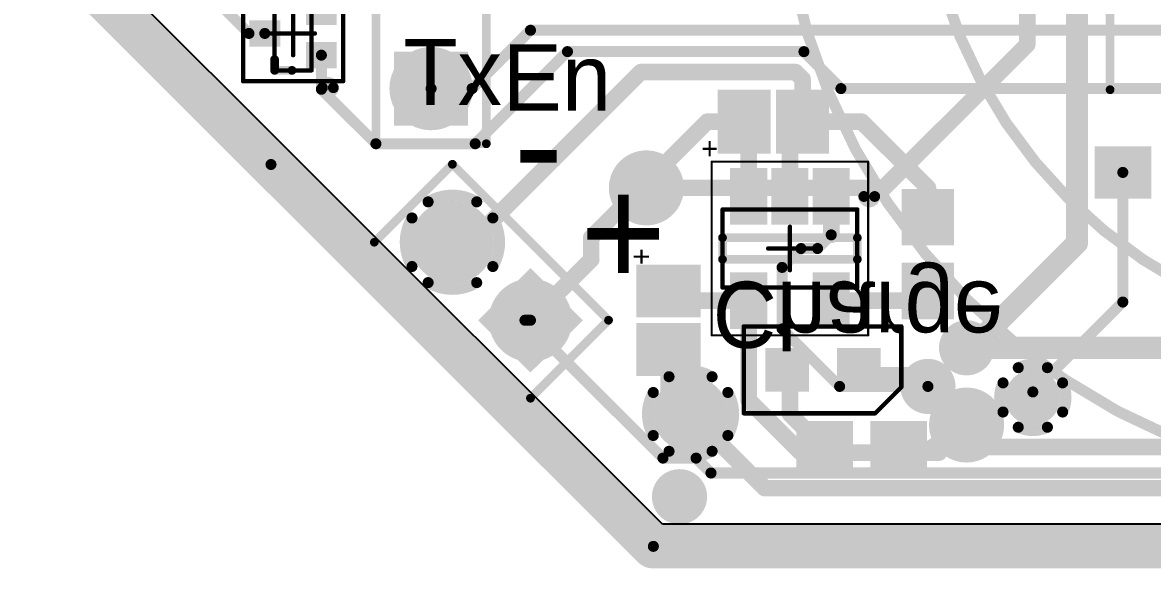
# Model space of a CAD drawing. Header units: millimetres. Extents: x 2.46 to 5.38, y 2.48 to 3.77.
# Drawn here: x 2.46 to 3.483, y 2.476 to 2.971 of the extents above; entities that cross this region are included whole.
import ezdxf

# ---------------------------------------------------------------- set-up
doc = ezdxf.new("R2010")
doc.units = ezdxf.units.MM
doc.header["$MEASUREMENT"] = 0
for name, color, linetype in [('BottomLayer', 5, 'Continuous'), ('BottomOverlay', 54, 'Continuous'), ('BottomPaste', 16, 'Continuous'), ('BottomSolder', 6, 'Continuous'), ('InternalPlane1', 76, 'Continuous'), ('InternalPlane2', 16, 'Continuous'), ('Mechanical1', 6, 'Continuous'), ('Mechanical13', 56, 'Continuous'), ('Mechanical15', 56, 'Continuous'), ('MultiLayer', 9, 'Continuous'), ('TopLayer', 1, 'Continuous'), ('TopOverlay', 2, 'Continuous'), ('TopPaste', 8, 'Continuous'), ('TopSolder', 216, 'Continuous')]:
    doc.layers.add(name, color=color, linetype=linetype)

msp = doc.modelspace()

# ---------------------------------------------------------------- linework, layer by layer
at = {"layer": 'BottomLayer'}
for points, const_width in [([(3.415, 2.771), (3.415, 3.18)], 0.02), ([(3.37, 2.951), (3.37, 3.025)], 0.015), ([(3.24, 2.821), (3.37, 2.951)], 0.015), ([(3.4565, 2.7175), (3.4565, 2.835)], 0.01), ([(3.025, 2.821), (3.24, 2.821)], 0.015), ([(3.32, 2.676), (3.415, 2.771)], 0.02), ([(3.375, 2.636), (3.4565, 2.7175)], 0.01), ([(3.2175, 2.651), (3.27, 2.651)], 0.015), ([(3.27, 2.651), (3.28, 2.641)], 0.015), ([(3.155, 2.616), (3.155, 2.64)], 0.015), ([(3.065, 2.616), (3.1322, 2.5488)], 0.015), ([(3.155, 2.616), (3.1865, 2.5845)], 0.015), ([(3.2765, 2.581), (3.315, 2.606)], 0.015), ([(3.315, 2.596), (3.325, 2.586)], 0.015), ([(3.1865, 2.5845), (3.1865, 2.586)], 0.015), ([(3.325, 2.586), (3.56, 2.586)], 0.015), ([(3.1322, 2.5488), (3.6528, 2.5488)], 0.015)]:
    msp.add_lwpolyline(points, dxfattribs=dict(at, const_width=const_width))
for points, const_width in [([(3.3662, 2.951, 1), (3.3737, 2.951, 1)], 0.0075), ([(3.3662, 2.951, 1), (3.3737, 2.951, 1)], 0.0075), ([(3.0125, 2.821, 1), (3.0375, 2.821, 1)], 0.025), ([(3.454, 2.835, 1), (3.459, 2.835, 1)], 0.005), ([(3.0213, 2.821, 1), (3.0288, 2.821, 1)], 0.0075), ([(3.2363, 2.821, 1), (3.2438, 2.821, 1)], 0.0075), ([(3.2363, 2.821, 1), (3.2438, 2.821, 1)], 0.0075), ([(2.8345, 2.7717, 1), (2.8641, 2.7717, 1)], 0.0295), ([(3.41, 2.771, 1), (3.42, 2.771, 1)], 0.01), ([(3.41, 2.771, 1), (3.42, 2.771, 1)], 0.01), ([(3.454, 2.7175, 1), (3.459, 2.7175, 1)], 0.005), ([(3.454, 2.7175, 1), (3.459, 2.7175, 1)], 0.005), ([(3.3095, 2.676, 1), (3.3205, 2.676, 1)], 0.011), ([(3.315, 2.676, 1), (3.325, 2.676, 1)], 0.01), ([(3.2137, 2.651, 1), (3.2212, 2.651, 1)], 0.0075), ([(3.2663, 2.651, 1), (3.2738, 2.651, 1)], 0.0075), ([(3.2663, 2.651, 1), (3.2738, 2.651, 1)], 0.0075), ([(3.2745, 2.641, 1), (3.2855, 2.641, 1)], 0.011), ([(3.0525, 2.616, 1), (3.0775, 2.616, 1)], 0.025), ([(3.1513, 2.64, 1), (3.1587, 2.64, 1)], 0.0075), ([(3.2763, 2.641, 1), (3.2838, 2.641, 1)], 0.0075), ([(3.3695, 2.631, 1), (3.3805, 2.631, 1)], 0.011), ([(3.3725, 2.636, 1), (3.3775, 2.636, 1)], 0.005), ([(3.3025, 2.606, 1), (3.3275, 2.606, 1)], 0.025), ([(3.0613, 2.616, 1), (3.0688, 2.616, 1)], 0.0075), ([(3.1513, 2.616, 1), (3.1587, 2.616, 1)], 0.0075), ([(3.1513, 2.616, 1), (3.1587, 2.616, 1)], 0.0075), ([(3.3113, 2.606, 1), (3.3188, 2.606, 1)], 0.0075), ([(3.3113, 2.596, 1), (3.3188, 2.596, 1)], 0.0075), ([(3.1828, 2.586, 1), (3.1903, 2.586, 1)], 0.0075), ([(3.1828, 2.5845, 1), (3.1903, 2.5845, 1)], 0.0075), ([(3.1828, 2.5845, 1), (3.1903, 2.5845, 1)], 0.0075), ([(3.3213, 2.586, 1), (3.3288, 2.586, 1)], 0.0075), ([(3.3213, 2.586, 1), (3.3288, 2.586, 1)], 0.0075), ([(3.2728, 2.581, 1), (3.2803, 2.581, 1)], 0.0075), ([(3.045, 2.541, 1), (3.065, 2.541, 1)], 0.02), ([(3.1284, 2.5488, 1), (3.1359, 2.5488, 1)], 0.0075), ([(3.1284, 2.5488, 1), (3.1359, 2.5488, 1)], 0.0075)]:
    msp.add_lwpolyline(points, format="xyb", close=True, dxfattribs=dict(at, const_width=const_width))
for points in [[(2.8595, 2.8815), (2.8595, 2.9405), (2.8005, 2.8815), (2.8005, 2.9405)], [(3.4782, 2.8153), (3.4782, 2.8547), (3.4349, 2.8153), (3.4349, 2.8547)], [(2.9618, 2.701), (2.92, 2.7428), (2.92, 2.6592), (2.8782, 2.701)], [(3.1368, 2.6403), (3.1683, 2.6403), (3.1368, 2.6717), (3.1683, 2.6717)], [(3.2017, 2.6403), (3.2332, 2.6403), (3.2017, 2.6717), (3.2332, 2.6717)], [(3.2082, 2.5663), (3.2082, 2.6057), (3.1649, 2.5663), (3.1649, 2.6057)], [(3.2751, 2.5663), (3.2751, 2.6057), (3.2318, 2.5663), (3.2318, 2.6057)]]:
    msp.add_solid(points, dxfattribs=at)
at = {"layer": 'BottomOverlay'}
for points, const_width in [([(4.304, 3.129, 1), (3.146, 3.129, 1)], 0.01), ([(4.175, 3.13, 1), (3.275, 3.13, 1)], 0.01), ([(3.443, 2.91, 1), (3.447, 2.91, 1)], 0.00394), ([(3.443, 2.91, 1), (3.447, 2.91, 1)], 0.00394), ([(2.778, 2.861, 1), (2.782, 2.861, 1)], 0.00394), ([(2.778, 2.861, 1), (2.782, 2.861, 1)], 0.00394), ([(2.878, 2.861, 1), (2.882, 2.861, 1)], 0.00394), ([(2.878, 2.861, 1), (2.882, 2.861, 1)], 0.00394), ([(3.1122, 2.6954, 1), (3.1141, 2.6954, 1)], 0.00197), ([(3.1122, 2.6954, 1), (3.1141, 2.6954, 1)], 0.00197), ([(3.2549, 2.6954, 1), (3.2569, 2.6954, 1)], 0.00197), ([(3.2549, 2.6954, 1), (3.2569, 2.6954, 1)], 0.00197), ([(3.1122, 2.656, 1), (3.1141, 2.656, 1)], 0.00197), ([(3.1122, 2.656, 1), (3.1141, 2.656, 1)], 0.00197), ([(3.2549, 2.6403, 1), (3.2569, 2.6403, 1)], 0.00197), ([(3.2549, 2.6403, 1), (3.2569, 2.6403, 1)], 0.00197), ([(3.1122, 2.6166, 1), (3.1141, 2.6166, 1)], 0.00197), ([(3.1122, 2.6166, 1), (3.1141, 2.6166, 1)], 0.00197), ([(3.2313, 2.6166, 1), (3.2332, 2.6166, 1)], 0.00197), ([(3.2313, 2.6166, 1), (3.2332, 2.6166, 1)], 0.00197)]:
    msp.add_lwpolyline(points, format="xyb", close=True, dxfattribs=dict(at, const_width=const_width))
for points, const_width in [([(3.445, 2.91), (3.445, 3.445)], 0.00787), ([(2.78, 2.861), (2.78, 3.361)], 0.00787), ([(2.88, 2.861), (2.88, 3.361)], 0.00787), ([(3.445, 2.91), (3.51, 2.91)], 0.00787), ([(2.78, 2.861), (2.88, 2.861)], 0.00787), ([(3.1132, 2.6954), (3.2559, 2.6954)], 0.00394), ([(3.1132, 2.656), (3.1132, 2.6954)], 0.00394), ([(3.2559, 2.6403), (3.2559, 2.6954)], 0.00394), ([(3.1132, 2.6166), (3.1132, 2.656)], 0.00394), ([(3.2322, 2.6166), (3.2559, 2.6403)], 0.00394), ([(3.1132, 2.6166), (3.2322, 2.6166)], 0.00394)]:
    msp.add_lwpolyline(points, dxfattribs=dict(at, const_width=const_width))
at = {"layer": 'BottomPaste'}
for points in [[(3.4782, 2.8153), (3.4782, 2.8547), (3.4349, 2.8153), (3.4349, 2.8547)], [(3.1368, 2.6403), (3.1683, 2.6403), (3.1368, 2.6717), (3.1683, 2.6717)], [(3.2017, 2.6403), (3.2332, 2.6403), (3.2017, 2.6717), (3.2332, 2.6717)], [(3.2082, 2.5663), (3.2082, 2.6057), (3.1649, 2.5663), (3.1649, 2.6057)], [(3.2751, 2.5663), (3.2751, 2.6057), (3.2318, 2.5663), (3.2318, 2.6057)]]:
    msp.add_solid(points, dxfattribs=at)
at = {"layer": 'BottomSolder'}
for points, const_width in [([(3.0105, 2.821, 1), (3.0395, 2.821, 1)], 0.029), ([(2.8325, 2.7717, 1), (2.8661, 2.7717, 1)], 0.0335), ([(3.3075, 2.676, 1), (3.3225, 2.676, 1)], 0.015), ([(3.2725, 2.641, 1), (3.2875, 2.641, 1)], 0.015), ([(3.0505, 2.616, 1), (3.0795, 2.616, 1)], 0.029), ([(3.3675, 2.631, 1), (3.3825, 2.631, 1)], 0.015), ([(3.3005, 2.606, 1), (3.3295, 2.606, 1)], 0.029), ([(3.0425, 2.541, 1), (3.0675, 2.541, 1)], 0.025)]:
    msp.add_lwpolyline(points, format="xyb", close=True, dxfattribs=dict(at, const_width=const_width))
for points in [[(2.8635, 2.8775), (2.8635, 2.9445), (2.7965, 2.8775), (2.7965, 2.9445)], [(3.4822, 2.8113), (3.4822, 2.8587), (3.4309, 2.8113), (3.4309, 2.8587)], [(2.9674, 2.701), (2.92, 2.7484), (2.92, 2.6536), (2.8726, 2.701)], [(3.1328, 2.6363), (3.1723, 2.6363), (3.1328, 2.6757), (3.1723, 2.6757)], [(3.1977, 2.6363), (3.2372, 2.6363), (3.1977, 2.6757), (3.2372, 2.6757)], [(3.2122, 2.5623), (3.2122, 2.6097), (3.1609, 2.5623), (3.1609, 2.6097)], [(3.2791, 2.5623), (3.2791, 2.6097), (3.2278, 2.5623), (3.2278, 2.6097)]]:
    msp.add_solid(points, dxfattribs=at)
at = {"layer": 'InternalPlane1'}
for p, q in [((2.6992, 2.8565), (2.5001, 3.0556)), ((3.0396, 2.5161), (2.6992, 2.8565)), ((5.3399, 2.5161), (3.0396, 2.5161))]:
    msp.add_line(p, q, dxfattribs=at)
at = {"layer": 'InternalPlane1', "const_width": 0.04}
for points in [[(2.48, 3.0472), (2.685, 2.8422)], [(2.685, 2.8422), (3.0313, 2.496)], [(3.0313, 2.496), (5.36, 2.496)]]:
    msp.add_lwpolyline(points, dxfattribs=at)
at = {"layer": 'InternalPlane1'}
for points, const_width in [([(2.8111, 2.911, 1), (2.8489, 2.911, 1)], 0.0377), ([(2.675, 2.8422, 1), (2.695, 2.8422, 1)], 0.02), ([(2.675, 2.8422, 1), (2.695, 2.8422, 1)], 0.02), ([(3.008, 2.821, 1), (3.042, 2.821, 1)], 0.034), ([(2.8248, 2.8083, 1), (2.8298, 2.8083, 1)], 0.005), ([(2.8688, 2.8083, 1), (2.8738, 2.8083, 1)], 0.005), ([(2.8102, 2.7937, 1), (2.8152, 2.7937, 1)], 0.005), ([(2.8834, 2.7937, 1), (2.8884, 2.7937, 1)], 0.005), ([(2.8102, 2.7497, 1), (2.8152, 2.7497, 1)], 0.005), ([(2.8834, 2.7497, 1), (2.8884, 2.7497, 1)], 0.005), ([(2.8248, 2.7351, 1), (2.8298, 2.7351, 1)], 0.005), ([(2.8688, 2.7351, 1), (2.8738, 2.7351, 1)], 0.005), ([(2.9011, 2.701, 1), (2.9389, 2.701, 1)], 0.0377), ([(3.3025, 2.676, 1), (3.3275, 2.676, 1)], 0.025), ([(3.2675, 2.641, 1), (3.2925, 2.641, 1)], 0.025), ([(3.3593, 2.658, 1), (3.3643, 2.658, 1)], 0.005), ([(3.3857, 2.658, 1), (3.3907, 2.658, 1)], 0.005), ([(3.043, 2.6498, 1), (3.048, 2.6498, 1)], 0.005), ([(3.082, 2.6498, 1), (3.087, 2.6498, 1)], 0.005), ([(3.0287, 2.6355, 1), (3.0337, 2.6355, 1)], 0.005), ([(3.0963, 2.6355, 1), (3.1013, 2.6355, 1)], 0.005), ([(3.3455, 2.6442, 1), (3.3505, 2.6442, 1)], 0.005), ([(3.3995, 2.6442, 1), (3.4045, 2.6442, 1)], 0.005), ([(3.298, 2.606, 1), (3.332, 2.606, 1)], 0.034), ([(3.3455, 2.6178, 1), (3.3505, 2.6178, 1)], 0.005), ([(3.3995, 2.6178, 1), (3.4045, 2.6178, 1)], 0.005), ([(3.0287, 2.5965, 1), (3.0337, 2.5965, 1)], 0.005), ([(3.0963, 2.5965, 1), (3.1013, 2.5965, 1)], 0.005), ([(3.3593, 2.604, 1), (3.3643, 2.604, 1)], 0.005), ([(3.3857, 2.604, 1), (3.3907, 2.604, 1)], 0.005), ([(3.043, 2.5822, 1), (3.048, 2.5822, 1)], 0.005), ([(3.082, 2.5822, 1), (3.087, 2.5822, 1)], 0.005), ([(3.0213, 2.496, 1), (3.0413, 2.496, 1)], 0.02), ([(3.0213, 2.496, 1), (3.0413, 2.496, 1)], 0.02)]:
    msp.add_lwpolyline(points, format="xyb", close=True, dxfattribs=dict(at, const_width=const_width))
at = {"layer": 'InternalPlane1', "const_width": 0.01}
for points in [[(2.8273, 2.8083, -0.277325), (2.8713, 2.8083)], [(2.8127, 2.7497, -0.277325), (2.8127, 2.7937)], [(2.8859, 2.7937, -0.277325), (2.8859, 2.7497)], [(2.8713, 2.7351, -0.277325), (2.8273, 2.7351)], [(3.3618, 2.658, -0.230868), (3.3882, 2.658)], [(3.0455, 2.6498, -0.267949), (3.0845, 2.6498)], [(3.0312, 2.5965, -0.267949), (3.0312, 2.6355)], [(3.0988, 2.6355, -0.267949), (3.0988, 2.5965)], [(3.348, 2.6178, -0.230868), (3.348, 2.6442)], [(3.402, 2.6442, -0.230868), (3.402, 2.6178)], [(3.3882, 2.604, -0.230868), (3.3618, 2.604)], [(3.0845, 2.5822, -0.267949), (3.0455, 2.5822)]]:
    msp.add_lwpolyline(points, format="xyb", dxfattribs=at)
at = {"layer": 'InternalPlane2'}
for p, q in [((2.6992, 2.8565), (2.5001, 3.0556)), ((3.0396, 2.5161), (2.6992, 2.8565)), ((5.3399, 2.5161), (3.0396, 2.5161))]:
    msp.add_line(p, q, dxfattribs=at)
at = {"layer": 'InternalPlane2', "const_width": 0.04}
for points in [[(2.48, 3.0472), (2.685, 2.8422)], [(2.685, 2.8422), (3.0313, 2.496)], [(3.0313, 2.496), (5.36, 2.496)]]:
    msp.add_lwpolyline(points, dxfattribs=at)
at = {"layer": 'InternalPlane2'}
for points, const_width in [([(2.8111, 2.911, 1), (2.8489, 2.911, 1)], 0.0377), ([(2.675, 2.8422, 1), (2.695, 2.8422, 1)], 0.02), ([(2.675, 2.8422, 1), (2.695, 2.8422, 1)], 0.02), ([(3.008, 2.821, 1), (3.042, 2.821, 1)], 0.034), ([(2.8304, 2.7717, 1), (2.8681, 2.7717, 1)], 0.0377), ([(2.9011, 2.701, 1), (2.9389, 2.701, 1)], 0.0377), ([(3.3025, 2.676, 1), (3.3275, 2.676, 1)], 0.025), ([(3.2675, 2.641, 1), (3.2925, 2.641, 1)], 0.025), ([(3.3625, 2.631, 1), (3.3875, 2.631, 1)], 0.025), ([(3.048, 2.616, 1), (3.082, 2.616, 1)], 0.034), ([(3.298, 2.606, 1), (3.332, 2.606, 1)], 0.034), ([(3.0213, 2.496, 1), (3.0413, 2.496, 1)], 0.02), ([(3.0213, 2.496, 1), (3.0413, 2.496, 1)], 0.02)]:
    msp.add_lwpolyline(points, format="xyb", close=True, dxfattribs=dict(at, const_width=const_width))
at = {"layer": 'Mechanical1', "const_width": 0.01}
for points in [[(2.48, 3.0472), (2.685, 2.8422)], [(2.685, 2.8422), (3.0313, 2.496)], [(3.0313, 2.496), (5.36, 2.496)]]:
    msp.add_lwpolyline(points, dxfattribs=at)
at = {"layer": 'Mechanical1', "const_width": 0.005}
for points in [[(2.6825, 2.8422, 1), (2.6875, 2.8422, 1)], [(2.6825, 2.8422, 1), (2.6875, 2.8422, 1)], [(3.0288, 2.496, 1), (3.0338, 2.496, 1)], [(3.0288, 2.496, 1), (3.0338, 2.496, 1)]]:
    msp.add_lwpolyline(points, format="xyb", close=True, dxfattribs=at)
at = {"layer": 'Mechanical13', "const_width": 0.00394}
for points in [[(2.6883, 2.9275), (2.6883, 2.9945)], [(2.7217, 2.9275), (2.7217, 2.9945)], [(2.6883, 2.9275), (2.7217, 2.9275)], [(3.094, 2.8014), (3.216, 2.8014)], [(3.094, 2.7306), (3.094, 2.8014)], [(3.216, 2.7306), (3.216, 2.8014)], [(3.094, 2.7306), (3.216, 2.7306)]]:
    msp.add_lwpolyline(points, dxfattribs=at)
at = {"layer": 'Mechanical13', "const_width": 0.00197}
for points in [[(2.6873, 2.9275, 1), (2.6893, 2.9275, 1)], [(2.6873, 2.9275, 1), (2.6893, 2.9275, 1)], [(2.7207, 2.9275, 1), (2.7227, 2.9275, 1)], [(2.7207, 2.9275, 1), (2.7227, 2.9275, 1)], [(3.093, 2.8014, 1), (3.095, 2.8014, 1)], [(3.093, 2.8014, 1), (3.095, 2.8014, 1)], [(3.215, 2.8014, 1), (3.217, 2.8014, 1)], [(3.215, 2.8014, 1), (3.217, 2.8014, 1)], [(3.093, 2.7306, 1), (3.095, 2.7306, 1)], [(3.093, 2.7306, 1), (3.095, 2.7306, 1)], [(3.215, 2.7306, 1), (3.217, 2.7306, 1)], [(3.215, 2.7306, 1), (3.217, 2.7306, 1)]]:
    msp.add_lwpolyline(points, format="xyb", close=True, dxfattribs=at)
at = {"layer": 'Mechanical15'}
for points, const_width in [([(2.6597, 2.9177), (2.6597, 3.0043)], 0.00394), ([(2.7503, 2.9177), (2.7503, 3.0043)], 0.00394), ([(2.705, 2.9413), (2.705, 2.9807)], 0.00394), ([(2.6853, 2.961), (2.7247, 2.961)], 0.00394), ([(2.6597, 2.9177), (2.7503, 2.9177)], 0.00394), ([(3.0841, 2.8447), (3.2259, 2.8447)], 0.00197), ([(3.0841, 2.6873), (3.0841, 2.8447)], 0.00197), ([(3.2259, 2.6873), (3.2259, 2.8447)], 0.00197), ([(3.155, 2.7463), (3.155, 2.7857)], 0.00394), ([(3.1353, 2.766), (3.1747, 2.766)], 0.00394), ([(3.0841, 2.6873), (3.2259, 2.6873)], 0.00197)]:
    msp.add_lwpolyline(points, dxfattribs=dict(at, const_width=const_width))
for points, const_width in [([(2.6843, 2.961, 1), (2.6863, 2.961, 1)], 0.00197), ([(2.7237, 2.961, 1), (2.7257, 2.961, 1)], 0.00197), ([(2.704, 2.9413, 1), (2.706, 2.9413, 1)], 0.00197), ([(2.6587, 2.9177, 1), (2.6607, 2.9177, 1)], 0.00197), ([(2.6587, 2.9177, 1), (2.6607, 2.9177, 1)], 0.00197), ([(2.7493, 2.9177, 1), (2.7513, 2.9177, 1)], 0.00197), ([(2.7493, 2.9177, 1), (2.7513, 2.9177, 1)], 0.00197), ([(3.0836, 2.8447, 1), (3.0846, 2.8447, 1)], 0.000984), ([(3.0836, 2.8447, 1), (3.0846, 2.8447, 1)], 0.000984), ([(3.2254, 2.8447, 1), (3.2264, 2.8447, 1)], 0.000984), ([(3.2254, 2.8447, 1), (3.2264, 2.8447, 1)], 0.000984), ([(3.154, 2.7857, 1), (3.156, 2.7857, 1)], 0.00197), ([(3.1343, 2.766, 1), (3.1363, 2.766, 1)], 0.00197), ([(3.1737, 2.766, 1), (3.1757, 2.766, 1)], 0.00197), ([(3.154, 2.7463, 1), (3.156, 2.7463, 1)], 0.00197), ([(3.0836, 2.6873, 1), (3.0846, 2.6873, 1)], 0.000984), ([(3.0836, 2.6873, 1), (3.0846, 2.6873, 1)], 0.000984), ([(3.2254, 2.6873, 1), (3.2264, 2.6873, 1)], 0.000984), ([(3.2254, 2.6873, 1), (3.2264, 2.6873, 1)], 0.000984)]:
    msp.add_lwpolyline(points, format="xyb", close=True, dxfattribs=dict(at, const_width=const_width))
at = {"layer": 'MultiLayer'}
for points, const_width in [([(3.0125, 2.821, 1), (3.0375, 2.821, 1)], 0.025), ([(2.8345, 2.7717, 1), (2.8641, 2.7717, 1)], 0.0295), ([(3.3095, 2.676, 1), (3.3205, 2.676, 1)], 0.011), ([(3.2745, 2.641, 1), (3.2855, 2.641, 1)], 0.011), ([(3.0525, 2.616, 1), (3.0775, 2.616, 1)], 0.025), ([(3.3695, 2.631, 1), (3.3805, 2.631, 1)], 0.011), ([(3.3025, 2.606, 1), (3.3275, 2.606, 1)], 0.025)]:
    msp.add_lwpolyline(points, format="xyb", close=True, dxfattribs=dict(at, const_width=const_width))
for points in [[(2.8595, 2.8815), (2.8595, 2.9405), (2.8005, 2.8815), (2.8005, 2.9405)], [(2.9618, 2.701), (2.92, 2.7428), (2.92, 2.6592), (2.8782, 2.701)]]:
    msp.add_solid(points, dxfattribs=at)
at = {"layer": 'TopLayer'}
for points, const_width in [([(2.6163, 3.0097), (2.665, 2.961)], 0.01), ([(2.8671, 2.911), (2.92, 2.9639)], 0.01), ([(2.92, 2.9639), (4.1934, 2.9639)], 0.01), ([(2.665, 2.961), (2.6794, 2.961)], 0.01), ([(2.87, 2.861), (2.9535, 2.9445)], 0.01), ([(2.9535, 2.9445), (3.1677, 2.9445)], 0.01), ([(3.1677, 2.9445), (3.2012, 2.911)], 0.01), ([(2.7306, 2.9104), (2.7306, 2.9413)], 0.01), ([(2.8657, 2.7717), (3.02, 2.926)], 0.015), ([(3.02, 2.926), (3.16, 2.926)], 0.015), ([(3.16, 2.926), (3.1665, 2.9195)], 0.015), ([(3.1665, 2.881), (3.1665, 2.9195)], 0.015), ([(2.7306, 2.9104), (2.78, 2.861)], 0.01), ([(2.83, 2.911), (2.8671, 2.911)], 0.01), ([(3.2012, 2.911), (4.4509, 2.911)], 0.01), ([(2.975, 2.776), (3.08, 2.881)], 0.015), ([(3.08, 2.881), (3.1135, 2.881)], 0.015), ([(3.1665, 2.881), (3.22, 2.881)], 0.015), ([(3.22, 2.881), (3.28, 2.821)], 0.015), ([(3.1176, 2.8132), (3.1176, 2.8769)], 0.015), ([(3.155, 2.8132), (3.155, 2.8695)], 0.015), ([(2.78, 2.861), (2.87, 2.861)], 0.01), ([(3.28, 2.7945), (3.28, 2.821)], 0.015), ([(3.1924, 2.7784), (3.1924, 2.8132)], 0.015), ([(2.975, 2.756), (2.975, 2.776)], 0.015), ([(3.18, 2.766), (3.1924, 2.7784)], 0.01), ([(2.8493, 2.7717), (2.8657, 2.7717)], 0.015), ([(2.92, 2.701), (2.975, 2.756)], 0.015), ([(3.1479, 2.7489), (3.165, 2.766)], 0.01), ([(3.165, 2.766), (3.18, 2.766)], 0.01), ([(3.1479, 2.6931), (3.1479, 2.7489)], 0.01), ([(3.04, 2.7395), (3.0607, 2.7188)], 0.015), ([(3.0607, 2.7188), (3.1176, 2.7188)], 0.015), ([(3.1176, 2.6284), (3.1176, 2.7188)], 0.015), ([(3.1924, 2.7188), (3.2712, 2.7188)], 0.015), ([(2.915, 2.701), (3.04, 2.576)], 0.01), ([(2.915, 2.701), (2.92, 2.701)], 0.01), ([(3.1479, 2.6931), (3.2, 2.641)], 0.01), ([(3.045, 2.636), (3.045, 2.6745)], 0.015), ([(3.315, 2.676), (4.2433, 2.676)], 0.02), ([(3.045, 2.636), (3.065, 2.616)], 0.015), ([(3.2, 2.641), (3.28, 2.641)], 0.01), ([(3.1176, 2.6284), (3.165, 2.581)], 0.015), ([(3.29, 2.581), (3.315, 2.606)], 0.015), ([(3.04, 2.576), (3.07, 2.576)], 0.01), ([(3.07, 2.576), (3.0835, 2.5625)], 0.01), ([(3.165, 2.581), (3.29, 2.581)], 0.015), ([(3.0835, 2.5625), (4.2195, 2.5625)], 0.01)]:
    msp.add_lwpolyline(points, dxfattribs=dict(at, const_width=const_width))
for points, const_width in [([(2.9175, 2.9639, 1), (2.9225, 2.9639, 1)], 0.005), ([(2.9175, 2.9639, 1), (2.9225, 2.9639, 1)], 0.005), ([(2.6625, 2.961, 1), (2.6675, 2.961, 1)], 0.005), ([(2.6625, 2.961, 1), (2.6675, 2.961, 1)], 0.005), ([(2.6769, 2.961, 1), (2.6819, 2.961, 1)], 0.005), ([(2.951, 2.9445, 1), (2.956, 2.9445, 1)], 0.005), ([(2.951, 2.9445, 1), (2.956, 2.9445, 1)], 0.005), ([(3.1652, 2.9445, 1), (3.1702, 2.9445, 1)], 0.005), ([(3.1652, 2.9445, 1), (3.1702, 2.9445, 1)], 0.005), ([(2.7281, 2.9413, 1), (2.7331, 2.9413, 1)], 0.005), ([(3.0163, 2.926, 1), (3.0238, 2.926, 1)], 0.0075), ([(3.0163, 2.926, 1), (3.0238, 2.926, 1)], 0.0075), ([(3.1563, 2.926, 1), (3.1638, 2.926, 1)], 0.0075), ([(3.1563, 2.926, 1), (3.1638, 2.926, 1)], 0.0075), ([(3.1628, 2.9195, 1), (3.1703, 2.9195, 1)], 0.0075), ([(3.1628, 2.9195, 1), (3.1703, 2.9195, 1)], 0.0075), ([(2.7281, 2.9104, 1), (2.7331, 2.9104, 1)], 0.005), ([(2.7281, 2.9104, 1), (2.7331, 2.9104, 1)], 0.005), ([(2.8275, 2.911, 1), (2.8325, 2.911, 1)], 0.005), ([(2.8646, 2.911, 1), (2.8696, 2.911, 1)], 0.005), ([(2.8646, 2.911, 1), (2.8696, 2.911, 1)], 0.005), ([(3.1987, 2.911, 1), (3.2037, 2.911, 1)], 0.005), ([(3.1987, 2.911, 1), (3.2037, 2.911, 1)], 0.005), ([(3.0763, 2.881, 1), (3.0838, 2.881, 1)], 0.0075), ([(3.0763, 2.881, 1), (3.0838, 2.881, 1)], 0.0075), ([(3.1098, 2.881, 1), (3.1173, 2.881, 1)], 0.0075), ([(3.1628, 2.881, 1), (3.1703, 2.881, 1)], 0.0075), ([(3.1628, 2.881, 1), (3.1703, 2.881, 1)], 0.0075), ([(3.2163, 2.881, 1), (3.2238, 2.881, 1)], 0.0075), ([(3.2163, 2.881, 1), (3.2238, 2.881, 1)], 0.0075), ([(3.1138, 2.8769, 1), (3.1213, 2.8769, 1)], 0.0075), ([(3.1513, 2.8695, 1), (3.1587, 2.8695, 1)], 0.0075), ([(2.7775, 2.861, 1), (2.7825, 2.861, 1)], 0.005), ([(2.7775, 2.861, 1), (2.7825, 2.861, 1)], 0.005), ([(2.8675, 2.861, 1), (2.8725, 2.861, 1)], 0.005), ([(2.8675, 2.861, 1), (2.8725, 2.861, 1)], 0.005), ([(3.0125, 2.821, 1), (3.0375, 2.821, 1)], 0.025), ([(3.2763, 2.821, 1), (3.2838, 2.821, 1)], 0.0075), ([(3.2763, 2.821, 1), (3.2838, 2.821, 1)], 0.0075), ([(3.1138, 2.8132, 1), (3.1213, 2.8132, 1)], 0.0075), ([(3.1513, 2.8132, 1), (3.1587, 2.8132, 1)], 0.0075), ([(3.1887, 2.8132, 1), (3.1962, 2.8132, 1)], 0.0075), ([(2.8345, 2.7717, 1), (2.8641, 2.7717, 1)], 0.0295), ([(3.2763, 2.7945, 1), (3.2838, 2.7945, 1)], 0.0075), ([(2.9713, 2.776, 1), (2.9788, 2.776, 1)], 0.0075), ([(2.9713, 2.776, 1), (2.9788, 2.776, 1)], 0.0075), ([(3.1887, 2.7784, 1), (3.1962, 2.7784, 1)], 0.0075), ([(3.1899, 2.7784, 1), (3.1949, 2.7784, 1)], 0.005), ([(2.8455, 2.7717, 1), (2.853, 2.7717, 1)], 0.0075), ([(2.862, 2.7717, 1), (2.8695, 2.7717, 1)], 0.0075), ([(2.862, 2.7717, 1), (2.8695, 2.7717, 1)], 0.0075), ([(2.9713, 2.756, 1), (2.9788, 2.756, 1)], 0.0075), ([(2.9713, 2.756, 1), (2.9788, 2.756, 1)], 0.0075), ([(3.1625, 2.766, 1), (3.1675, 2.766, 1)], 0.005), ([(3.1625, 2.766, 1), (3.1675, 2.766, 1)], 0.005), ([(3.1775, 2.766, 1), (3.1825, 2.766, 1)], 0.005), ([(3.1775, 2.766, 1), (3.1825, 2.766, 1)], 0.005), ([(3.1454, 2.7489, 1), (3.1504, 2.7489, 1)], 0.005), ([(3.1454, 2.7489, 1), (3.1504, 2.7489, 1)], 0.005), ([(3.0363, 2.7395, 1), (3.0438, 2.7395, 1)], 0.0075), ([(3.057, 2.7188, 1), (3.0645, 2.7188, 1)], 0.0075), ([(3.057, 2.7188, 1), (3.0645, 2.7188, 1)], 0.0075), ([(3.1138, 2.7188, 1), (3.1213, 2.7188, 1)], 0.0075), ([(3.1138, 2.7188, 1), (3.1213, 2.7188, 1)], 0.0075), ([(3.1887, 2.7188, 1), (3.1962, 2.7188, 1)], 0.0075), ([(3.2675, 2.7188, 1), (3.275, 2.7188, 1)], 0.0075), ([(2.9125, 2.701, 1), (2.9175, 2.701, 1)], 0.005), ([(2.9125, 2.701, 1), (2.9175, 2.701, 1)], 0.005), ([(2.9163, 2.701, 1), (2.9238, 2.701, 1)], 0.0075), ([(2.9175, 2.701, 1), (2.9225, 2.701, 1)], 0.005), ([(3.1454, 2.6931, 1), (3.1504, 2.6931, 1)], 0.005), ([(3.1454, 2.6931, 1), (3.1504, 2.6931, 1)], 0.005), ([(3.0413, 2.6745, 1), (3.0488, 2.6745, 1)], 0.0075), ([(3.3095, 2.676, 1), (3.3205, 2.676, 1)], 0.011), ([(3.31, 2.676, 1), (3.32, 2.676, 1)], 0.01), ([(3.2745, 2.641, 1), (3.2855, 2.641, 1)], 0.011), ([(3.0413, 2.636, 1), (3.0488, 2.636, 1)], 0.0075), ([(3.0413, 2.636, 1), (3.0488, 2.636, 1)], 0.0075), ([(3.0525, 2.616, 1), (3.0775, 2.616, 1)], 0.025), ([(3.1975, 2.641, 1), (3.2025, 2.641, 1)], 0.005), ([(3.1975, 2.641, 1), (3.2025, 2.641, 1)], 0.005), ([(3.2775, 2.641, 1), (3.2825, 2.641, 1)], 0.005), ([(3.3695, 2.631, 1), (3.3805, 2.631, 1)], 0.011), ([(3.1138, 2.6284, 1), (3.1213, 2.6284, 1)], 0.0075), ([(3.1138, 2.6284, 1), (3.1213, 2.6284, 1)], 0.0075), ([(3.3025, 2.606, 1), (3.3275, 2.606, 1)], 0.025), ([(3.0613, 2.616, 1), (3.0688, 2.616, 1)], 0.0075), ([(3.3113, 2.606, 1), (3.3188, 2.606, 1)], 0.0075), ([(3.0375, 2.576, 1), (3.0425, 2.576, 1)], 0.005), ([(3.0375, 2.576, 1), (3.0425, 2.576, 1)], 0.005), ([(3.0675, 2.576, 1), (3.0725, 2.576, 1)], 0.005), ([(3.0675, 2.576, 1), (3.0725, 2.576, 1)], 0.005), ([(3.1613, 2.581, 1), (3.1688, 2.581, 1)], 0.0075), ([(3.1613, 2.581, 1), (3.1688, 2.581, 1)], 0.0075), ([(3.2863, 2.581, 1), (3.2938, 2.581, 1)], 0.0075), ([(3.2863, 2.581, 1), (3.2938, 2.581, 1)], 0.0075), ([(3.045, 2.541, 1), (3.065, 2.541, 1)], 0.02), ([(3.081, 2.5625, 1), (3.086, 2.5625, 1)], 0.005), ([(3.081, 2.5625, 1), (3.086, 2.5625, 1)], 0.005)]:
    msp.add_lwpolyline(points, format="xyb", close=True, dxfattribs=dict(at, const_width=const_width))
for points in [[(2.6694, 2.9689), (2.6694, 2.9531), (2.6894, 2.9689), (2.6894, 2.9531)], [(2.7206, 2.9492), (2.7206, 2.9334), (2.7406, 2.9492), (2.7406, 2.9334)], [(2.8595, 2.8815), (2.8595, 2.9405), (2.8005, 2.8815), (2.8005, 2.9405)], [(3.1335, 2.906), (3.0935, 2.906), (3.1335, 2.856), (3.0935, 2.856)], [(3.1865, 2.906), (3.1465, 2.906), (3.1865, 2.856), (3.1465, 2.856)], [(3.1048, 2.7916), (3.1304, 2.7916), (3.1048, 2.8349), (3.1304, 2.8349)], [(3.1422, 2.7916), (3.1678, 2.7916), (3.1422, 2.8349), (3.1678, 2.8349)], [(3.1796, 2.7916), (3.2052, 2.7916), (3.1796, 2.8349), (3.2052, 2.8349)], [(3.2603, 2.7728), (3.2997, 2.7728), (3.2603, 2.8161), (3.2997, 2.8161)], [(2.9618, 2.701), (2.92, 2.7428), (2.92, 2.6592), (2.8782, 2.701)], [(3.07, 2.7075), (3.07, 2.7475), (3.02, 2.7075), (3.02, 2.7475)], [(3.2603, 2.7059), (3.2997, 2.7059), (3.2603, 2.7492), (3.2997, 2.7492)], [(3.1048, 2.6971), (3.1304, 2.6971), (3.1048, 2.7404), (3.1304, 2.7404)], [(3.1796, 2.6971), (3.2052, 2.6971), (3.1796, 2.7404), (3.2052, 2.7404)], [(3.07, 2.6545), (3.07, 2.6945), (3.02, 2.6545), (3.02, 2.6945)]]:
    msp.add_solid(points, dxfattribs=at)
at = {"layer": 'TopOverlay', "const_width": 0.00787}
for points in [[(2.6883, 2.9275), (2.6883, 2.9374)], [(2.6883, 2.9275), (2.704, 2.9275)], [(2.7786, 2.7717), (2.8493, 2.8424)], [(2.8493, 2.8424), (2.9907, 2.701)], [(2.7786, 2.7717), (2.92, 2.6303)], [(3.094, 2.7562), (3.094, 2.7758)], [(3.094, 2.7758), (3.216, 2.7758)], [(3.216, 2.7562), (3.216, 2.7758)], [(3.094, 2.7562), (3.216, 2.7562)], [(2.92, 2.6303), (2.9907, 2.701)]]:
    msp.add_lwpolyline(points, dxfattribs=at)
at = {"layer": 'TopOverlay'}
for points, const_width in [([(2.6863, 2.9374, 1), (2.6902, 2.9374, 1)], 0.00394), ([(2.6863, 2.9275, 1), (2.6902, 2.9275, 1)], 0.00394), ([(2.6863, 2.9275, 1), (2.6902, 2.9275, 1)], 0.00394), ([(2.702, 2.9275, 1), (2.706, 2.9275, 1)], 0.00394), ([(2.7414, 2.9118, 1), (2.7316, 2.9118, 1)], 0.00984), ([(2.7291, 2.9118, 1), (2.734, 2.9118, 1)], 0.00492), ([(2.739, 2.9118, 1), (2.7439, 2.9118, 1)], 0.00492), ([(2.8473, 2.8424, 1), (2.8513, 2.8424, 1)], 0.00394), ([(2.8473, 2.8424, 1), (2.8513, 2.8424, 1)], 0.00394), ([(3.2318, 2.8132, 1), (3.2219, 2.8132, 1)], 0.00984), ([(3.2195, 2.8132, 1), (3.2244, 2.8132, 1)], 0.00492), ([(3.2293, 2.8132, 1), (3.2342, 2.8132, 1)], 0.00492), ([(2.7766, 2.7717, 1), (2.7805, 2.7717, 1)], 0.00394), ([(2.7766, 2.7717, 1), (2.7805, 2.7717, 1)], 0.00394), ([(3.092, 2.7758, 1), (3.0959, 2.7758, 1)], 0.00394), ([(3.092, 2.7758, 1), (3.0959, 2.7758, 1)], 0.00394), ([(3.2141, 2.7758, 1), (3.218, 2.7758, 1)], 0.00394), ([(3.2141, 2.7758, 1), (3.218, 2.7758, 1)], 0.00394), ([(3.092, 2.7562, 1), (3.0959, 2.7562, 1)], 0.00394), ([(3.092, 2.7562, 1), (3.0959, 2.7562, 1)], 0.00394), ([(3.2141, 2.7562, 1), (3.218, 2.7562, 1)], 0.00394), ([(3.2141, 2.7562, 1), (3.218, 2.7562, 1)], 0.00394), ([(2.9887, 2.701, 1), (2.9927, 2.701, 1)], 0.00394), ([(2.9887, 2.701, 1), (2.9927, 2.701, 1)], 0.00394), ([(2.918, 2.6303, 1), (2.922, 2.6303, 1)], 0.00394), ([(2.918, 2.6303, 1), (2.922, 2.6303, 1)], 0.00394)]:
    msp.add_lwpolyline(points, format="xyb", close=True, dxfattribs=dict(at, const_width=const_width))
at = {"layer": 'TopPaste'}
for points in [[(2.6694, 2.9689), (2.6694, 2.9531), (2.6894, 2.9689), (2.6894, 2.9531)], [(2.7206, 2.9492), (2.7206, 2.9334), (2.7406, 2.9492), (2.7406, 2.9334)], [(3.1335, 2.906), (3.0935, 2.906), (3.1335, 2.856), (3.0935, 2.856)], [(3.1865, 2.906), (3.1465, 2.906), (3.1865, 2.856), (3.1465, 2.856)], [(3.1048, 2.7916), (3.1304, 2.7916), (3.1048, 2.8349), (3.1304, 2.8349)], [(3.1422, 2.7916), (3.1678, 2.7916), (3.1422, 2.8349), (3.1678, 2.8349)], [(3.1796, 2.7916), (3.2052, 2.7916), (3.1796, 2.8349), (3.2052, 2.8349)], [(3.2603, 2.7728), (3.2997, 2.7728), (3.2603, 2.8161), (3.2997, 2.8161)], [(3.07, 2.7075), (3.07, 2.7475), (3.02, 2.7075), (3.02, 2.7475)], [(3.2603, 2.7059), (3.2997, 2.7059), (3.2603, 2.7492), (3.2997, 2.7492)], [(3.1048, 2.6971), (3.1304, 2.6971), (3.1048, 2.7404), (3.1304, 2.7404)], [(3.1796, 2.6971), (3.2052, 2.6971), (3.1796, 2.7404), (3.2052, 2.7404)], [(3.07, 2.6545), (3.07, 2.6945), (3.02, 2.6545), (3.02, 2.6945)]]:
    msp.add_solid(points, dxfattribs=at)
at = {"layer": 'TopSolder'}
for points, const_width in [([(3.0105, 2.821, 1), (3.0395, 2.821, 1)], 0.029), ([(2.8325, 2.7717, 1), (2.8661, 2.7717, 1)], 0.0335), ([(3.3075, 2.676, 1), (3.3225, 2.676, 1)], 0.015), ([(3.2725, 2.641, 1), (3.2875, 2.641, 1)], 0.015), ([(3.0505, 2.616, 1), (3.0795, 2.616, 1)], 0.029), ([(3.3675, 2.631, 1), (3.3825, 2.631, 1)], 0.015), ([(3.3005, 2.606, 1), (3.3295, 2.606, 1)], 0.029), ([(3.0425, 2.541, 1), (3.0675, 2.541, 1)], 0.025)]:
    msp.add_lwpolyline(points, format="xyb", close=True, dxfattribs=dict(at, const_width=const_width))
for points in [[(2.7166, 2.9926), (2.7166, 2.9688), (2.7446, 2.9926), (2.7446, 2.9688)], [(2.6654, 2.9729), (2.6654, 2.9491), (2.6934, 2.9729), (2.6934, 2.9491)], [(2.7166, 2.9532), (2.7166, 2.9294), (2.7446, 2.9532), (2.7446, 2.9294)], [(2.8635, 2.8775), (2.8635, 2.9445), (2.7965, 2.8775), (2.7965, 2.9445)], [(3.1375, 2.91), (3.0895, 2.91), (3.1375, 2.852), (3.0895, 2.852)], [(3.1905, 2.91), (3.1425, 2.91), (3.1905, 2.852), (3.1425, 2.852)], [(3.1008, 2.7876), (3.1344, 2.7876), (3.1008, 2.8389), (3.1344, 2.8389)], [(3.1382, 2.7876), (3.1718, 2.7876), (3.1382, 2.8389), (3.1718, 2.8389)], [(3.1756, 2.7876), (3.2092, 2.7876), (3.1756, 2.8389), (3.2092, 2.8389)], [(3.2563, 2.7688), (3.3037, 2.7688), (3.2563, 2.8201), (3.3037, 2.8201)], [(3.2563, 2.7019), (3.3037, 2.7019), (3.2563, 2.7532), (3.3037, 2.7532)], [(2.9674, 2.701), (2.92, 2.7484), (2.92, 2.6536), (2.8726, 2.701)], [(3.074, 2.7035), (3.074, 2.7515), (3.016, 2.7035), (3.016, 2.7515)], [(3.1008, 2.6931), (3.1344, 2.6931), (3.1008, 2.7444), (3.1344, 2.7444)], [(3.1756, 2.6931), (3.2092, 2.6931), (3.1756, 2.7444), (3.2092, 2.7444)], [(3.074, 2.6505), (3.074, 2.6985), (3.016, 2.6505), (3.016, 2.6985)]]:
    msp.add_solid(points, dxfattribs=at)

# ---------------------------------------------------------------- texts
at = {"layer": 'BottomOverlay'}
for s, p in [('-', (2.905, 2.811)), ('+', (2.965, 2.731))]:
    msp.add_text(s, height=0.1, dxfattribs=at).set_placement(p)
at = {"layer": 'BottomOverlay', "text_generation_flag": 2}
msp.add_text('Charge', height=0.06, rotation=180, dxfattribs=at).set_placement((3.085, 2.736))
at = {"layer": 'TopOverlay'}
for s, height, p in [('Tx', 0.06, (2.805, 2.896)), ('En', 0.06, (2.895, 2.891)), ('-', 0.1, (2.905, 2.811)), ('+', 0.1, (2.965, 2.731))]:
    msp.add_text(s, height=height, dxfattribs=at).set_placement(p)
for rotation, p in [(180, (3.09, 2.866)), (90, (3.03, 2.751))]:
    msp.add_text('+', height=0.0197, rotation=rotation, dxfattribs=at).set_placement(p)

doc.saveas('drawing.dxf')
